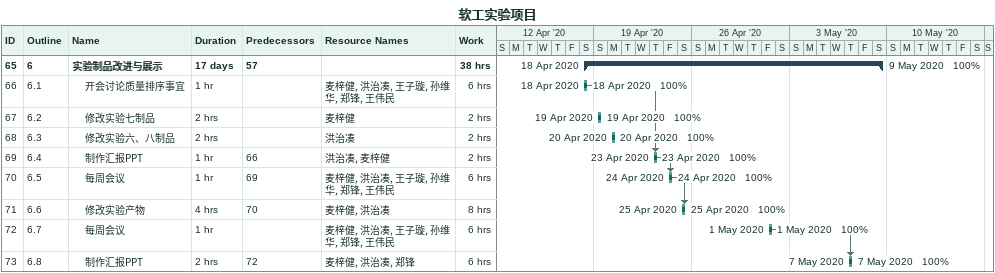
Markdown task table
软工实验项目

| ID | WBS | Task | Duration | Start | Finish | Predecessors | Resources | % complete | Work (h) |
|---|---|---|---|---|---|---|---|---|---|
| 65 | 6 | **实验制品改进与展示** | 17d | 2020-04-18 | 2020-05-09 | 57 |  | 100 | 38 |
| 66 | 6.1 | 开会讨论质量排序事宜 | 1h | 2020-04-18 | 2020-04-18 |  | 麦梓健, 洪治凑, 王子璇, 孙维华, 郑锋, 王伟民 | 100 | 6 |
| 67 | 6.2 | 修改实验七制品 | 2h | 2020-04-19 | 2020-04-19 |  | 麦梓健 | 100 | 2 |
| 68 | 6.3 | 修改实验六、八制品 | 2h | 2020-04-20 | 2020-04-20 |  | 洪治凑 | 100 | 2 |
| 69 | 6.4 | 制作汇报PPT | 1h | 2020-04-23 | 2020-04-23 | 66 | 洪治凑, 麦梓健 | 100 | 2 |
| 70 | 6.5 | 每周会议 | 1h | 2020-04-24 | 2020-04-24 | 69 | 麦梓健, 洪治凑, 王子璇, 孙维华, 郑锋, 王伟民 | 100 | 6 |
| 71 | 6.6 | 修改实验产物 | 4h | 2020-04-25 | 2020-04-25 | 70 | 麦梓健, 洪治凑 | 100 | 8 |
| 72 | 6.7 | 每周会议 | 1h | 2020-05-01 | 2020-05-01 |  | 麦梓健, 洪治凑, 王子璇, 孙维华, 郑锋, 王伟民 | 100 | 6 |
| 73 | 6.8 | 制作汇报PPT | 2h | 2020-05-07 | 2020-05-07 | 72 | 麦梓健, 洪治凑, 郑锋 | 100 | 6 |
